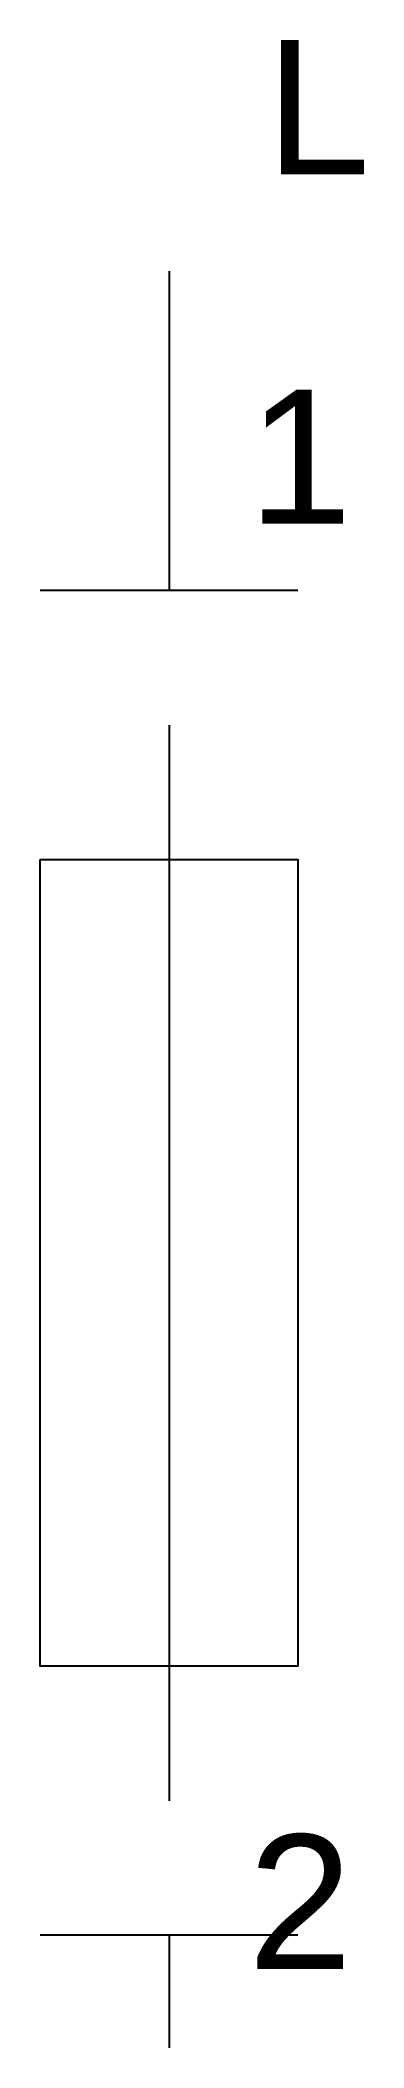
# Model space of a CAD drawing. Header units: millimetres. Extents: x -1.6 to 2.5, y -22.5 to 2.9.
import ezdxf
from ezdxf.enums import TextEntityAlignment as Align

# ---------------------------------------------------------------- set-up
doc = ezdxf.new("R2010")
doc.units = ezdxf.units.MM
doc.layers.get('0').update_dxf_attribs({"linetype": 'CONTINUOUS'})
doc.styles.add('ARIAL', font='arial.ttf')

# ---------------------------------------------------------------- blocks, each defined once
blk = doc.blocks.new('291_E_LV_MLD_IEC60617_fuse_disconnector_nh00_1p')
at = {"true_color": 0x0000ff}
for p, q in [((0, 0), (0, -4.045)), ((-1.632, -4.04), (1.632, -4.04)), ((0, -5.748), (0, -19.37)), ((-1.632, -21.068), (1.632, -21.068)), ((0, -21.073), (0, -22.5))]:
    blk.add_line(p, q, dxfattribs=at)
blk.add_lwpolyline([(-1.632, -7.451), (1.633, -7.451), (1.633, -17.668), (-1.632, -17.668)], close=True, dxfattribs=at)
at = {"true_color": 0x0000ff, "style": 'ARIAL'}
for s, p in [('L', (1.225, 1.225)), ('1', (1, -3.2)), ('2', (1, -21.5))]:
    blk.add_text(s, height=1.7, dxfattribs=at).set_placement(p)
blk.add_attdef('TAG', text='', height=2.5, dxfattribs=at).set_placement((-3.632, -2.2), align=Align.RIGHT)
at = {"color": 7, "style": 'ARIAL'}
for tag, p in [('RATED_CURRENT', (-3.632, -9)), ('BREAKING_CAPACITY', (-3.632, -12)), ('VOLTAGE', (-3.632, -15)), ('MANUFACTURER', (-3.632, -18))]:
    blk.add_attdef(tag, text='', height=1.7, dxfattribs=at).set_placement(p, align=Align.RIGHT)

msp = doc.modelspace()

# ---------------------------------------------------------------- block references
msp.add_blockref('291_E_LV_MLD_IEC60617_fuse_disconnector_nh00_1p', (0, 0))

doc.saveas('drawing.dxf')
